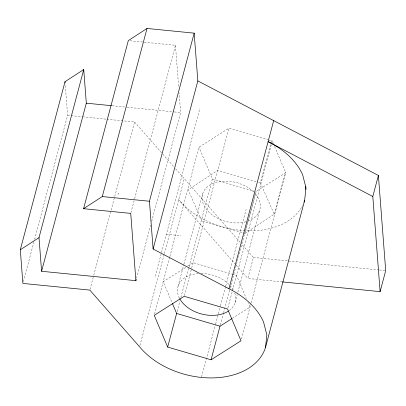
<?xml version="1.0" encoding="UTF-8"?>
<svg xmlns="http://www.w3.org/2000/svg" width="406" height="406" viewBox="0 0 406 406"><rect width="100%" height="100%" fill="white"/><g stroke="black" fill="none" stroke-linecap="round" stroke-linejoin="round"><path stroke-width="0.3" stroke-dasharray="2.03 1.52" d="M23.37 281.586L33.942 241.854M34.591 239.413L67.609 115.324L65.264 84.803M89.99 289.478L93.568 276.029M93.73 275.42L134.553 121.993L107.027 119.252M130.894 212.785L134.472 199.336M134.635 198.727L175.458 45.299L130.194 40.793M136.548 278.222L150.697 225.046M151.671 221.377L180.624 112.574L179.127 93.081M155.204 276.288L161.36 253.146M161.522 252.537L199.93 108.194M139.892 345.547L164.186 254.232M164.349 253.623L184.294 178.681M154.559 314.102L169.683 257.257M169.845 256.643L198.96 147.226L228.918 128.21L267.955 139.75M178.046 286.26L183.751 264.829M183.913 264.22L202.645 193.804M177.107 311.615L179.873 301.227M180.848 297.557L212.399 178.975L198.96 147.226M184.349 295.695L191.51 268.797M191.673 268.188L228.918 128.21M201.584 376.829L215.444 324.734M215.606 324.125L220.336 306.352M220.499 305.738L225.553 286.737M225.716 286.123L246.148 209.344M220.341 324.957L223.432 313.346M223.594 312.732L229.938 288.894M230.1 288.28L255.633 192.317M256.135 181.639L217.337 170.632L188.13 189.769L201.97 221.123L245.011 233.333L256.196 191.307L285.753 172.687L274.492 146.145M245.011 233.333L274.217 214.19L260.378 182.842L271.076 142.643M271.238 142.034L271.558 140.816L272.309 140.938L273.522 143.831M227.908 307.814L272.309 140.938M235.104 302.607L237.221 294.649M237.87 292.198L259.703 210.156M282.474 281.921L247.827 278.47L253.42 257.46L241.758 244.168M274.217 214.19L285.398 172.169M241.514 338.949L250.949 303.495M251.111 302.881L285.753 172.687M255.795 191.703L256.196 191.307M185.643 267.442L163.182 281.703L172.22 303.064M187.785 266.082L193.134 262.687L231.709 273.999M232.318 318.37L249.969 307.164L248.015 302.546M112.097 105.748L126.555 107.189M127.185 107.25L173.707 111.883M174.336 111.944L180.624 112.574M67.609 115.324L81.997 116.761M82.626 116.821L106.397 119.191M166.384 234.262L180.934 235.713M253.42 257.46L378.773 269.944M379.402 270.005L385.7 270.635M212.399 178.975L253.994 191.17M258.561 182.324L260.378 182.842M232.313 274.177L236.531 275.415L246.305 298.506M268.559 139.928L271.558 140.816M134.553 121.993L162.324 153.641M162.74 154.118L173.93 166.871M175.59 168.759L241.342 243.696M235.749 264.707L178.701 199.691A70.603 48.06 14.9 0 0 245.721 230.735A70.603 48.06 14.9 0 0 302.602 205.426M236.165 265.184L247.827 278.47M175.458 45.299L178.691 87.427M234.754 293.066A29.684 20.204 14.9 0 1 228.284 311.163M179.381 298.085A29.684 20.204 14.9 0 1 198.712 273.537M201.198 273.471A29.684 20.204 14.9 0 1 233.181 289.701M255.587 194.109A29.684 20.204 14.9 0 1 247.68 221.219M246.036 221.737A29.684 20.204 14.9 0 1 206.766 209.851L203.472 204.553A29.684 20.204 14.9 0 1 222.102 181.177L229.583 181.218L237.17 182.675L244.346 185.451A29.684 20.204 14.9 0 1 254.806 193.2"/><path stroke-width="0.61" d="M265.488 347.495L266.864 334.95L263.524 321.933A70.603 48.06 14.9 0 0 228.964 288.732L153.108 249.005L149.444 201.249L194.169 33.155L147.018 28.456L128.306 40.605L83.58 208.699L130.732 213.399L135.898 280.668L41.59 271.274L39.012 237.637L83.737 69.543L65.026 81.692L20.3 249.786L22.883 283.424L89.827 290.092L139.562 346.775A70.603 48.06 14.9 0 0 210.425 377.92A70.603 48.06 14.9 0 0 265.488 347.495L304.622 200.412L306.002 187.866L302.663 174.849A70.603 48.06 14.9 0 0 268.102 141.648L372.804 196.479L380.107 291.645L282.474 281.921M41.59 271.274L86.316 103.18L83.737 69.543M83.58 208.699L102.292 196.555L147.018 28.456M135.898 280.668L136.223 279.445M153.108 249.005L197.834 80.911L194.169 33.155M167.673 347.069L154.234 315.325L184.187 296.304L227.583 309.037L241.027 340.781L211.069 359.797L167.673 347.069L176.62 313.452L172.464 303.637M228.964 288.732L273.69 120.633M211.069 359.797L220.016 326.18L231.785 318.71M372.804 196.479L378.397 175.468L197.834 80.911M380.107 291.645L385.7 270.635L378.397 175.468M20.3 249.786L39.012 237.637M118.11 193.972L118.643 193.738M86.316 103.18L111.467 105.682M102.292 196.555L149.444 201.249M176.62 313.452L220.016 326.18M305.586 186.252L305.83 189.419M65.026 81.692L65.122 82.936M228.284 311.163A29.684 20.204 14.9 0 1 179.665 298.628M304.622 200.412A70.603 48.06 14.9 0 1 304.048 202.107"/></g></svg>
